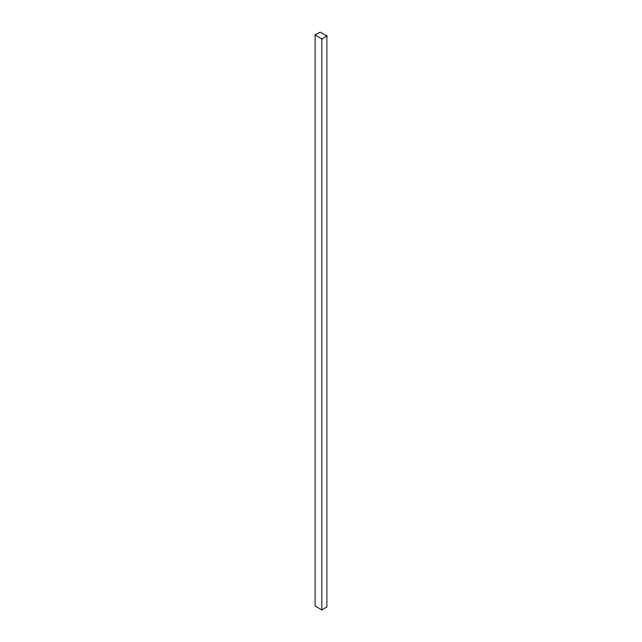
<?xml version="1.0" encoding="UTF-8"?>
<svg xmlns="http://www.w3.org/2000/svg" width="642" height="642" viewBox="0 0 642 642"><rect width="100%" height="100%" fill="white"/><g stroke="black" fill="none" stroke-linecap="round" stroke-linejoin="round"><path stroke-width="0.96" d="M315.11 35.013L320.157 32.1L326.89 35.984L326.89 606.987L321.843 609.9L315.11 606.016L315.11 35.013L321.843 38.897L326.89 35.984M321.843 38.897L321.843 609.9"/></g></svg>
